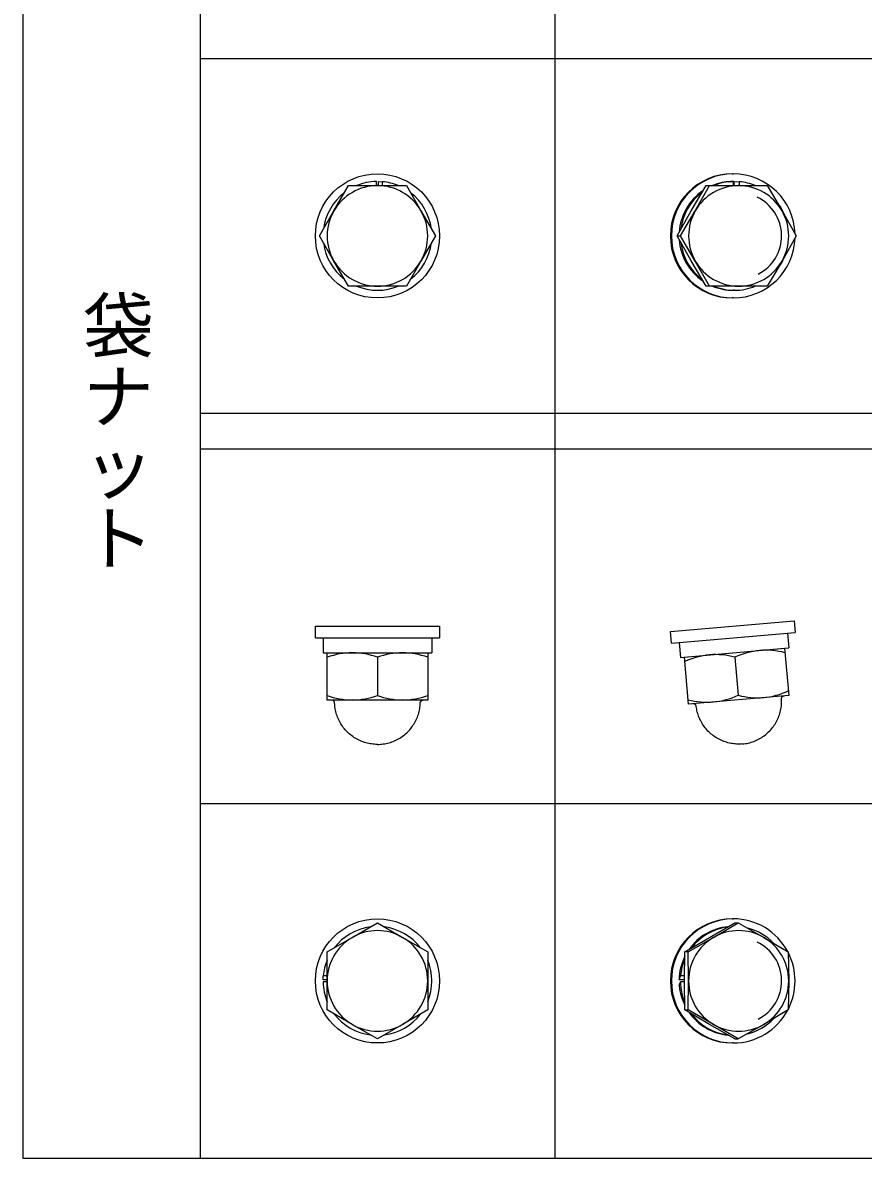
# Model space of a CAD drawing. Units: millimetres, scale not verified. Extents: x -585 to 585, y -390 to 417.
# Drawn here: x -585 to -442.8, y -390 to -197.9 of the extents above; entities that cross this region are included whole.
import ezdxf
from ezdxf.enums import TextEntityAlignment as Align

# ---------------------------------------------------------------- set-up
doc = ezdxf.new("R2010")
doc.units = ezdxf.units.MM
doc.header["$LTSCALE"] = 3
doc.layers.add('0-0', color=3, linetype='Continuous')
doc.layers.add('F-0', color=4, linetype='Continuous')
doc.styles.add('@ＭＳ ゴシック', font='')
doc.styles.get('@ＭＳ ゴシック').set_extended_font_data('@MS Gothic')

msp = doc.modelspace()

# ---------------------------------------------------------------- linework, layer by layer
at = {"layer": '0-0'}
for p, q in [((-465, -223.5), (-464.826, -223.5)), ((-525.182, -225.5), (-525.182, -224.802)), ((-524.817, -225.5), (-524.817, -224.802)), ((-524.817, -224.802), (-524.147, -224.839)), ((-524.147, -225.499), (-524.147, -224.839)), ((-520.092, -225.5), (-517.638, -229.75)), ((-471.942, -229.753), (-469.43, -225.5)), ((-471.243, -229.75), (-468.866, -225.5)), ((-469.43, -225.5), (-459.088, -225.5)), ((-465.675, -224.839), (-464.79, -224.802)), ((-464.79, -225.5), (-464.79, -224.802)), ((-464.644, -225.5), (-464.644, -224.802)), ((-464.644, -224.802), (-463.758, -224.839)), ((-463.758, -225.5), (-463.758, -224.839)), ((-459.088, -225.5), (-456.578, -229.75)), ((-474.319, -234), (-471.942, -229.753)), ((-471.942, -238.246), (-474.319, -234)), ((-474.319, -234), (-473.754, -234)), ((-517.638, -238.25), (-520.092, -242.5)), ((-469.43, -242.5), (-471.942, -238.246)), ((-456.578, -238.25), (-459.088, -242.5)), ((-459.088, -242.5), (-469.43, -242.5)), ((-464.608, -243.2), (-464.826, -243.2)), ((-464.826, -244.5), (-465, -244.5)), ((-475.46, -300.915), (-454.54, -299.085)), ((-454.54, -299.085), (-454.366, -301.077)), ((-535.5, -300), (-514.5, -300)), ((-535.5, -302), (-535.5, -300)), ((-514.5, -300), (-514.5, -302)), ((-475.286, -302.908), (-475.46, -300.915)), ((-475.286, -302.908), (-454.366, -301.077)), ((-535.5, -302), (-514.5, -302)), ((-534.198, -302), (-534.16, -304.5)), ((-534.185, -303.25), (-534.198, -304.5)), ((-473.988, -302.794), (-473.733, -305.281)), ((-534.161, -304.5), (-534.198, -304.5)), ((-534.16, -304.5), (-515.8, -304.5)), ((-533.5, -312.5), (-533.5, -304.5)), ((-533.5, -304.5), (-516.5, -304.5)), ((-525, -305.259), (-525, -311.741)), ((-516.5, -304.5), (-516.5, -312.5)), ((-473.867, -304.039), (-473.77, -305.284)), ((-473.734, -305.281), (-473.77, -305.284)), ((-473.733, -305.281), (-455.443, -303.681)), ((-473.075, -305.224), (-456.14, -303.742)), ((-472.378, -313.193), (-473.075, -305.224)), ((-464.542, -305.239), (-463.977, -311.696)), ((-456.14, -303.742), (-455.443, -311.712)), ((-516.5, -312.5), (-533.5, -312.5)), ((-532.729, -312.501), (-532.746, -312.5)), ((-517.27, -312.501), (-517.254, -312.5)), ((-455.443, -311.712), (-472.378, -313.193)), ((-456.21, -311.78), (-456.194, -311.777)), ((-471.61, -313.127), (-471.627, -313.128)), ((-465, -349.5), (-464.826, -349.5)), ((-468.838, -352.637), (-464.542, -350.185)), ((-464.542, -350.185), (-463.977, -350.185)), ((-533.5, -355.092), (-529.25, -352.638)), ((-520.749, -352.638), (-516.5, -355.092)), ((-473.01, -355.092), (-468.838, -352.637)), ((-472.444, -355.092), (-468.145, -352.638)), ((-473.075, -359.987), (-473.01, -355.092)), ((-472.444, -355.092), (-473.01, -355.092)), ((-472.378, -360), (-472.444, -355.092)), ((-534.198, -359.817), (-534.16, -359.147)), ((-533.499, -359.817), (-534.198, -359.817)), ((-533.499, -360.182), (-534.198, -360.182)), ((-533.5, -359.147), (-534.16, -359.147)), ((-473.989, -359.817), (-473.734, -359.147)), ((-473.075, -359.817), (-473.989, -359.817)), ((-473.951, -360.852), (-473.771, -360.182)), ((-473.075, -360.182), (-473.771, -360.182)), ((-473.073, -359.147), (-473.734, -359.147)), ((-473.075, -360.013), (-473.075, -359.987)), ((-473.01, -364.907), (-473.075, -360.013)), ((-468.838, -367.362), (-473.01, -364.907)), ((-473.01, -364.907), (-472.444, -364.907)), ((-464.542, -369.814), (-468.838, -367.362)), ((-464.826, -370.5), (-465, -370.5)), ((-464.542, -369.814), (-463.977, -369.814))]:
    msp.add_line(p, q, dxfattribs=at)
for points in [[(-532.361, -229.75), (-529.907, -225.5), (-520.092, -225.5)], [(-532.361, -238.25), (-534.814, -234), (-532.361, -229.75)], [(-517.638, -229.75), (-515.185, -234), (-517.638, -238.25)], [(-468.866, -242.5), (-471.243, -238.25), (-473.754, -234), (-471.243, -229.75)], [(-456.578, -229.75), (-454.199, -234), (-456.578, -238.25)], [(-520.092, -242.5), (-529.907, -242.5), (-532.361, -238.25)], [(-473.988, -302.794), (-455.661, -301.191), (-455.443, -303.681)], [(-534.198, -302), (-515.8, -302), (-515.8, -304.5)], [(-532.046, -314.455), (-532.101, -314.214), (-532.146, -313.97), (-532.184, -313.725), (-532.213, -313.478), (-532.234, -313.232), (-532.246, -312.984), (-532.246, -312.967), (-532.248, -312.95), (-532.25, -312.933), (-532.253, -312.916), (-532.259, -312.882), (-532.264, -312.866), (-532.269, -312.85), (-532.28, -312.818), (-532.286, -312.802), (-532.294, -312.786), (-532.31, -312.756), (-532.318, -312.741), (-532.327, -312.726), (-532.337, -312.713), (-532.347, -312.698), (-532.358, -312.686), (-532.368, -312.672), (-532.38, -312.659), (-532.404, -312.635), (-532.43, -312.613), (-532.457, -312.592), (-532.471, -312.582), (-532.5, -312.565), (-532.53, -312.549), (-532.546, -312.542), (-532.562, -312.535), (-532.578, -312.53), (-532.594, -312.524), (-532.61, -312.519), (-532.627, -312.514), (-532.678, -312.505), (-532.711, -312.502), (-532.729, -312.501)], [(-517.953, -314.455), (-517.898, -314.214), (-517.853, -313.97), (-517.815, -313.725), (-517.786, -313.478), (-517.766, -313.232), (-517.754, -312.984), (-517.753, -312.967), (-517.751, -312.95), (-517.749, -312.933), (-517.746, -312.916), (-517.74, -312.882), (-517.735, -312.866), (-517.73, -312.85), (-517.719, -312.818), (-517.713, -312.802), (-517.706, -312.786), (-517.69, -312.756), (-517.681, -312.741), (-517.672, -312.726), (-517.662, -312.713), (-517.652, -312.698), (-517.642, -312.686), (-517.631, -312.672), (-517.619, -312.659), (-517.595, -312.635), (-517.57, -312.613), (-517.542, -312.592), (-517.528, -312.582), (-517.499, -312.565), (-517.469, -312.549), (-517.453, -312.542), (-517.438, -312.535), (-517.422, -312.53), (-517.405, -312.524), (-517.389, -312.519), (-517.372, -312.514), (-517.322, -312.505), (-517.288, -312.502), (-517.27, -312.501)], [(-456.72, -313.786), (-456.687, -313.541), (-456.662, -313.294), (-456.646, -313.046), (-456.639, -312.798), (-456.64, -312.551), (-456.65, -312.303), (-456.65, -312.286), (-456.65, -312.269), (-456.649, -312.252), (-456.648, -312.235), (-456.645, -312.201), (-456.641, -312.184), (-456.638, -312.167), (-456.63, -312.134), (-456.625, -312.118), (-456.619, -312.102), (-456.606, -312.07), (-456.598, -312.054), (-456.591, -312.039), (-456.582, -312.025), (-456.573, -312.01), (-456.564, -311.996), (-456.555, -311.982), (-456.544, -311.968), (-456.522, -311.942), (-456.499, -311.917), (-456.473, -311.894), (-456.46, -311.883), (-456.433, -311.863), (-456.404, -311.845), (-456.388, -311.836), (-456.374, -311.828), (-456.358, -311.821), (-456.342, -311.814), (-456.327, -311.808), (-456.31, -311.802), (-456.261, -311.788), (-456.228, -311.782), (-456.21, -311.78)], [(-525, -320), (-525.247, -319.996), (-525.495, -319.983), (-525.742, -319.962), (-525.988, -319.933), (-526.233, -319.894), (-526.477, -319.848), (-526.718, -319.794), (-526.958, -319.731), (-527.195, -319.66), (-527.43, -319.581), (-527.662, -319.494), (-527.891, -319.398), (-528.117, -319.296), (-528.339, -319.186), (-528.557, -319.068), (-528.77, -318.942), (-528.98, -318.81), (-529.185, -318.67), (-529.385, -318.524), (-529.58, -318.37), (-529.769, -318.21), (-529.953, -318.044), (-530.131, -317.872), (-530.303, -317.694), (-530.469, -317.51), (-530.629, -317.32), (-530.782, -317.125), (-530.927, -316.924), (-531.066, -316.719), (-531.199, -316.51), (-531.324, -316.295), (-531.442, -316.077), (-531.551, -315.855), (-531.654, -315.63), (-531.748, -315.4), (-531.834, -315.168), (-531.914, -314.933), (-531.984, -314.695), (-532.046, -314.455)], [(-525, -320), (-524.752, -319.996), (-524.504, -319.983), (-524.258, -319.962), (-524.011, -319.933), (-523.766, -319.894), (-523.522, -319.848), (-523.281, -319.794), (-523.042, -319.731), (-522.804, -319.66), (-522.569, -319.581), (-522.337, -319.494), (-522.108, -319.398), (-521.882, -319.296), (-521.66, -319.186), (-521.442, -319.068), (-521.229, -318.942), (-521.019, -318.81), (-520.814, -318.67), (-520.614, -318.524), (-520.419, -318.37), (-520.23, -318.21), (-520.046, -318.044), (-519.868, -317.872), (-519.696, -317.694), (-519.53, -317.51), (-519.37, -317.32), (-519.218, -317.125), (-519.072, -316.924), (-518.933, -316.719), (-518.8, -316.51), (-518.675, -316.295), (-518.558, -316.077), (-518.448, -315.855), (-518.346, -315.63), (-518.251, -315.4), (-518.165, -315.168), (-518.086, -314.933), (-518.015, -314.695), (-517.953, -314.455)], [(-470.76, -315.014), (-470.835, -314.778), (-470.902, -314.539), (-470.96, -314.299), (-471.011, -314.056), (-471.053, -313.812), (-471.086, -313.566), (-471.089, -313.549), (-471.092, -313.533), (-471.096, -313.516), (-471.099, -313.499), (-471.109, -313.466), (-471.115, -313.451), (-471.121, -313.434), (-471.135, -313.403), (-471.143, -313.388), (-471.151, -313.373), (-471.17, -313.345), (-471.18, -313.33), (-471.19, -313.317), (-471.201, -313.304), (-471.213, -313.29), (-471.224, -313.279), (-471.236, -313.266), (-471.249, -313.254), (-471.275, -313.232), (-471.302, -313.212), (-471.331, -313.194), (-471.346, -313.186), (-471.376, -313.171), (-471.408, -313.157), (-471.425, -313.152), (-471.44, -313.147), (-471.457, -313.142), (-471.474, -313.138), (-471.49, -313.135), (-471.507, -313.132), (-471.559, -313.126), (-471.592, -313.126), (-471.61, -313.127)], [(-463.257, -319.924), (-463.01, -319.898), (-462.764, -319.864), (-462.521, -319.822), (-462.278, -319.771), (-462.037, -319.711), (-461.798, -319.644), (-461.562, -319.568), (-461.329, -319.485), (-461.099, -319.394), (-460.871, -319.294), (-460.648, -319.187), (-460.428, -319.073), (-460.213, -318.951), (-460.001, -318.821), (-459.794, -318.685), (-459.592, -318.542), (-459.395, -318.391), (-459.203, -318.235), (-459.017, -318.071), (-458.836, -317.901), (-458.661, -317.725), (-458.493, -317.544), (-458.33, -317.357), (-458.174, -317.164), (-458.025, -316.966), (-457.882, -316.763), (-457.747, -316.556), (-457.62, -316.343), (-457.499, -316.127), (-457.385, -315.906), (-457.279, -315.682), (-457.181, -315.454), (-457.091, -315.224), (-457.009, -314.99), (-456.935, -314.753), (-456.869, -314.515), (-456.81, -314.273), (-456.761, -314.031), (-456.72, -313.786)], [(-463.257, -319.924), (-463.503, -319.941), (-463.752, -319.95), (-463.999, -319.951), (-464.247, -319.943), (-464.494, -319.926), (-464.741, -319.901), (-464.987, -319.868), (-465.23, -319.827), (-465.473, -319.777), (-465.715, -319.718), (-465.953, -319.651), (-466.19, -319.577), (-466.423, -319.494), (-466.654, -319.404), (-466.881, -319.305), (-467.105, -319.199), (-467.325, -319.085), (-467.542, -318.964), (-467.754, -318.836), (-467.961, -318.7), (-468.164, -318.557), (-468.361, -318.407), (-468.554, -318.251), (-468.741, -318.088), (-468.922, -317.92), (-469.098, -317.745), (-469.267, -317.564), (-469.43, -317.376), (-469.586, -317.184), (-469.737, -316.987), (-469.88, -316.784), (-470.016, -316.577), (-470.144, -316.366), (-470.266, -316.15), (-470.38, -315.93), (-470.486, -315.706), (-470.586, -315.479), (-470.677, -315.248), (-470.76, -315.014)], [(-529.25, -352.638), (-525, -350.185), (-520.749, -352.638)], [(-468.145, -352.638), (-463.977, -350.185), (-459.676, -352.638)], [(-459.676, -352.638), (-455.509, -355.092), (-455.443, -360)], [(-529.25, -367.361), (-533.5, -364.907), (-533.5, -355.092)], [(-516.5, -355.092), (-516.5, -364.907), (-520.749, -367.361)], [(-468.145, -367.361), (-472.444, -364.907), (-472.378, -360)], [(-455.443, -360), (-455.509, -364.907), (-459.676, -367.361)], [(-520.749, -367.361), (-525, -369.814), (-529.25, -367.361)], [(-459.676, -367.361), (-463.977, -369.814), (-468.145, -367.361)]]:
    msp.add_lwpolyline(points, dxfattribs=at)
for centre in [(-525, -234), (-525, -360)]:
    msp.add_circle(centre, 10.5, dxfattribs=at)
for centre, radius, start, end in [((-464.96, -234), 10.5, 90.218, 269.782), ((-464.786, -234), 10.5, 90.218, 269.782), ((-464.845, -233.978), 10.478, 1.594, 89.896), ((-524.999, -234), 8.5, 90, 149.996), ((-525, -234), 9.2, 91.138, 112.495), ((-525, -234), 8.5, 30.004, 90), ((-525, -234), 9.2, 67.505, 84.683), ((-464.782, -233.993), 9.207, 124.206, 176.053), ((-463.905, -233.962), 8.462, 90.041, 150.145), ((-464.825, -233.936), 9.137, 95.339, 112.575), ((-464.607, -233.934), 9.135, 91.145, 112.573), ((-463.917, -233.962), 8.462, 29.855, 89.96), ((-464.609, -233.936), 9.137, 67.424, 84.661), ((-525, -234), 9.2, 127.505, 172.495), ((-525, -234), 9.2, 7.505, 52.495), ((-464.564, -233.993), 9.208, 127.132, 173.065), ((-463.91, -234), 7.259, 297.147, 64.376), ((-464.653, -233.991), 9.209, 21.623, 38.4), ((-525, -234), 8.5, 149.996, 210.004), ((-524.999, -234), 8.5, 329.996, 30.004), ((-463.85, -234), 8.528, 150.105, 209.895), ((-463.971, -234), 8.528, 330.105, 29.895), ((-525, -234), 9.2, 187.505, 232.495), ((-525, -234), 9.2, 307.506, 352.496), ((-464.782, -234.006), 9.207, 183.946, 235.792), ((-464.564, -234.007), 9.208, 186.935, 232.866), ((-464.845, -234.021), 10.478, 270.104, 358.406), ((-464.653, -234.008), 9.209, 321.601, 338.38), ((-524.999, -234), 8.5, 210.004, 270), ((-525, -233.999), 8.5, 270, 329.996), ((-463.905, -234.038), 8.462, 209.855, 269.96), ((-463.917, -234.038), 8.462, 270.041, 330.145), ((-525, -234), 9.2, 247.505, 292.496), ((-464.826, -234.065), 9.134, 247.424, 269.998), ((-464.607, -234.065), 9.134, 247.424, 269.998), ((-464.608, -234.065), 9.134, 270.002, 292.576), ((-529.069, -317.785), 13.286, 90.765, 109.482), ((-529.433, -317.8), 13.302, 70.533, 89.196), ((-520.566, -317.8), 13.301, 90.804, 109.467), ((-520.93, -317.785), 13.286, 70.517, 89.235), ((-467.503, -318.072), 13.286, 95.765, 114.482), ((-467.865, -318.119), 13.302, 75.533, 94.196), ((-459.032, -317.346), 13.301, 95.804, 114.467), ((-459.396, -317.362), 13.286, 75.517, 94.235), ((-461.019, -298.845), 13.305, 275.793, 294.466), ((-529.066, -299.197), 13.305, 250.534, 269.207), ((-529.434, -299.194), 13.308, 270.791, 289.463), ((-520.566, -299.193), 13.309, 250.537, 269.209), ((-520.934, -299.197), 13.305, 270.793, 289.466), ((-469.12, -299.554), 13.305, 255.534, 274.207), ((-469.487, -299.583), 13.308, 275.791, 294.463), ((-460.653, -298.809), 13.309, 255.537, 274.209), ((-464.96, -360), 10.5, 90.218, 269.782), ((-464.786, -360), 10.5, 90.218, 269.782), ((-464.834, -359.954), 10.454, 28.088, 89.958), ((-525, -360), 9.2, 97.505, 142.495), ((-525, -360), 9.2, 37.505, 82.495), ((-464.818, -359.957), 9.158, 95.556, 144.702), ((-464.601, -359.956), 9.158, 97.268, 142.931), ((-464.616, -359.955), 9.157, 43.892, 76.113), ((-524.999, -360), 8.5, 120.004, 180), ((-525, -359.999), 8.5, 59.996, 120.004), ((-525, -360), 8.5, 0, 59.996), ((-463.872, -359.994), 8.506, 120.153, 180.04), ((-463.91, -359.939), 8.44, 59.887, 120.114), ((-463.949, -359.994), 8.506, 359.961, 59.847), ((-463.889, -360), 7.25, 297, 64.522), ((-464.902, -360), 10.536, 333.103, 26.899), ((-525, -360), 9.2, 157.505, 174.683), ((-525, -360), 9.2, 337.507, 22.495), ((-464.762, -359.999), 9.229, 153.598, 178.87), ((-464.544, -359.998), 9.229, 156.988, 174.705), ((-525, -360), 9.2, 181.138, 202.495), ((-524.999, -360), 8.5, 180, 239.996), ((-525, -360), 8.5, 300.004, 0), ((-464.764, -360.001), 9.227, 185.294, 206.402), ((-464.542, -360), 9.23, 181.131, 203.008), ((-463.872, -360.006), 8.506, 179.961, 239.847), ((-463.949, -360.006), 8.506, 300.153, 0.039), ((-464.678, -360), 9.235, 0, 0.262), ((-525, -360), 9.2, 217.505, 262.495), ((-525, -360), 9.2, 277.505, 322.495), ((-464.818, -360.042), 9.158, 215.296, 264.444), ((-464.601, -360.043), 9.158, 217.069, 262.732), ((-464.834, -360.046), 10.454, 270.042, 331.912), ((-464.616, -360.044), 9.157, 283.889, 316.109), ((-525, -360), 8.5, 239.996, 300.004), ((-463.91, -360.06), 8.44, 239.887, 300.114)]:
    msp.add_arc(centre, radius, start, end, dxfattribs=at)
at = {"layer": 'F-0', "color": 6}
for p, q in [((-585, 390), (-585, -390)), ((-555, 390), (-555, -390)), ((-585, -390), (585, -390))]:
    msp.add_line(p, q, dxfattribs=at)
at = {"layer": 'F-0'}
for p, q in [((-495, 390), (-495, -390)), ((-555, -204), (585, -204)), ((-555, -264), (585, -264)), ((-555, -270), (585, -270)), ((-555, -330), (585, -330))]:
    msp.add_line(p, q, dxfattribs=at)

# ---------------------------------------------------------------- texts
at = {"layer": 'F-0', "color": 7, "style": '@ＭＳ ゴシック'}
msp.add_text('袋ナット', height=8.798, rotation=270, dxfattribs=at).set_placement((-576, -243), align=Align.BOTTOM_LEFT)

doc.saveas('drawing.dxf')
